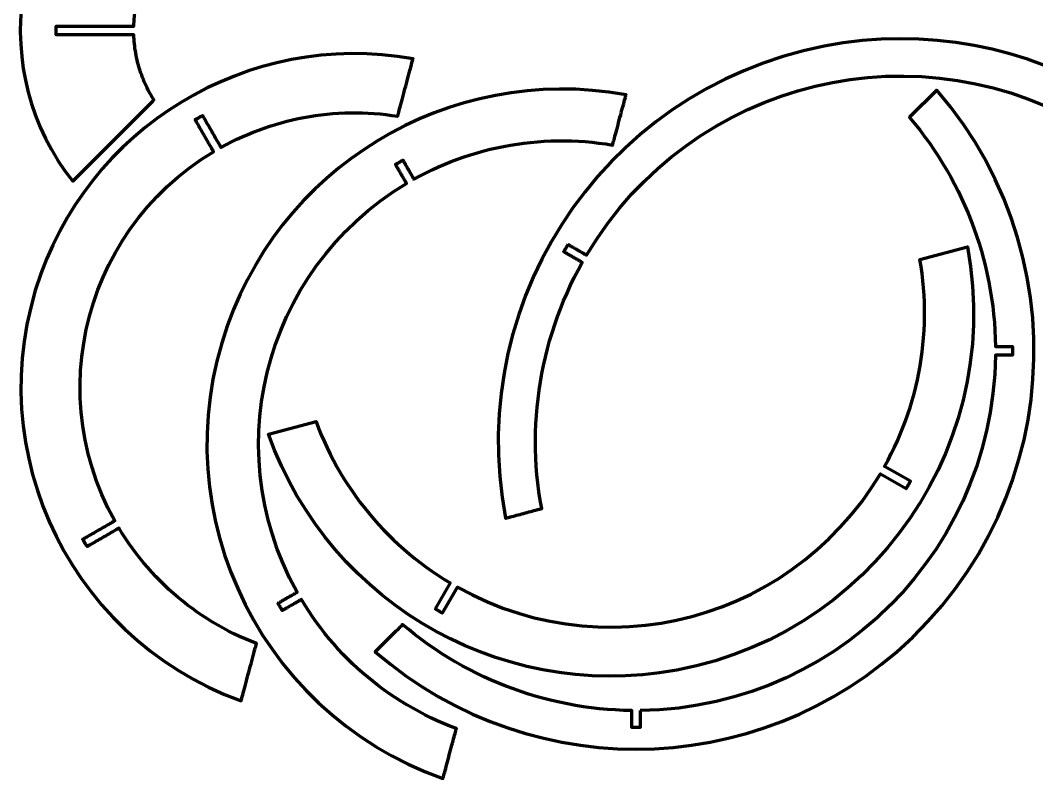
# Model space of a CAD drawing. Header units: millimetres. Extents: x 104 to 776, y 17 to 563.
# Drawn here: x 103.9 to 462.7, y 20 to 287.6 of the extents above; entities that cross this region are included whole.
import ezdxf

# ---------------------------------------------------------------- set-up
doc = ezdxf.new("R2010")
doc.units = ezdxf.units.MM
doc.header["$MEASUREMENT"] = 0

# ---------------------------------------------------------------- blocks, each defined once
blk = doc.blocks.new('block 3')
at = {"color": 7, "lineweight": 70}
blk.add_lwpolyline([(191.27, 357.18), (191.27, 329.77), (192.08, 329.74), (192.87, 329.69), (193.66, 329.63), (194.44, 329.56), (195.22, 329.47), (196.01, 329.37), (196.78, 329.25), (197.56, 329.13), (198.33, 328.99), (199.1, 328.84), (199.87, 328.67), (200.63, 328.49), (201.39, 328.3), (202.15, 328.09), (202.9, 327.87), (203.65, 327.64), (204.4, 327.4), (205.14, 327.14), (205.87, 326.87), (206.61, 326.59), (207.33, 326.29), (208.06, 325.99), (208.77, 325.67), (209.49, 325.34), (210.19, 324.99), (210.89, 324.63), (211.59, 324.26), (212.28, 323.88), (212.96, 323.49), (213.64, 323.08), (214.31, 322.67), (214.4, 322.75), (214.66, 323.01), (216.31, 324.66), (217.12, 325.47), (218.04, 326.39), (219.06, 327.41), (220.16, 328.51), (222.58, 330.93), (223.88, 332.23), (225.21, 333.56), (226.58, 334.93), (227.96, 336.31), (229.34, 337.7), (230.73, 339.08), (232.09, 340.44), (233.42, 341.78), (234.72, 343.07), (235.96, 344.31), (237.14, 345.49), (238.25, 346.6), (239.26, 347.61), (240.18, 348.53), (240.99, 349.34), (241.68, 350.03), (242.24, 350.59), (242.65, 351), (242.9, 351.25), (242.99, 351.34), (239.93, 353.65), (236.8, 355.8), (233.59, 357.81), (230.32, 359.65), (227, 361.34), (223.61, 362.89), (220.18, 364.27), (216.71, 365.5), (213.19, 366.58), (209.65, 367.5), (206.07, 368.27), (202.47, 368.89), (198.85, 369.35), (195.22, 369.66), (191.59, 369.81), (187.94, 369.81), (184.31, 369.66), (180.68, 369.35), (177.06, 368.89), (173.46, 368.27), (169.88, 367.5), (166.34, 366.58), (162.82, 365.5), (159.35, 364.27), (155.92, 362.88), (152.53, 361.34), (149.21, 359.65), (145.94, 357.81), (142.73, 355.8), (139.6, 353.65), (136.54, 351.34), (133.04, 348.42), (129.73, 345.36), (126.61, 342.15), (123.69, 338.82), (120.97, 335.37), (118.44, 331.81), (116.12, 328.14), (113.99, 324.38), (112.06, 320.53), (110.34, 316.61), (108.81, 312.61), (107.5, 308.55), (106.38, 304.44), (105.47, 300.28), (104.77, 296.08), (104.27, 291.86), (103.99, 287.62), (103.91, 283.36), (104.04, 279.1), (104.39, 274.85), (104.94, 270.61), (105.71, 266.39), (106.7, 262.2), (107.9, 258.05), (109.31, 253.94), (110.94, 249.89), (112.79, 245.9), (114.86, 241.99), (117.15, 238.15), (119.67, 234.4), (122.4, 230.75), (122.49, 230.84), (122.76, 231.12), (123.2, 231.55), (123.79, 232.14), (124.52, 232.88), (125.38, 233.73), (127.43, 235.78), (128.59, 236.94), (129.83, 238.19), (131.14, 239.49), (132.49, 240.84), (133.89, 242.24), (135.31, 243.66), (136.74, 245.09), (138.17, 246.52), (139.59, 247.94), (142.34, 250.69), (143.64, 251.99), (144.88, 253.23), (146.04, 254.4), (147.12, 255.47), (148.09, 256.44), (148.95, 257.3), (149.68, 258.03), (150.27, 258.62), (150.71, 259.06), (150.98, 259.33), (151.07, 259.43), (150.64, 260.12), (150.22, 260.82), (149.82, 261.53), (149.42, 262.24), (149.04, 262.97), (148.68, 263.69), (148.32, 264.42), (147.98, 265.16), (147.66, 265.91), (147.34, 266.66), (147.04, 267.41), (146.76, 268.17), (146.48, 268.93), (146.22, 269.7), (145.98, 270.48), (145.75, 271.25), (145.53, 272.03), (145.32, 272.82), (145.13, 273.61), (144.96, 274.4), (144.79, 275.19), (144.64, 275.99), (144.51, 276.8), (144.39, 277.6), (144.28, 278.41), (144.19, 279.22), (144.11, 280.03), (144.05, 280.84), (144, 281.66), (143.97, 282.48), (116.57, 282.48), (116.56, 282.52), (116.56, 282.57), (116.56, 282.62), (116.56, 282.67), (116.56, 282.77), (116.56, 282.81), (116.56, 282.86), (116.56, 282.96), (116.56, 283.01), (116.55, 283.1), (116.55, 283.2), (116.55, 283.25), (116.55, 283.3), (116.55, 283.35), (116.55, 283.44), (116.55, 283.54), (116.55, 283.59), (116.55, 283.69), (116.55, 283.78), (116.55, 283.83), (116.55, 283.98), (116.55, 284.12), (116.55, 284.17), (116.55, 284.22), (116.55, 284.27), (116.55, 284.36), (116.55, 284.41), (116.55, 284.51), (116.55, 284.6), (116.55, 284.65), (116.55, 284.7), (116.55, 284.75), (116.55, 284.85), (116.56, 284.94), (116.56, 284.99), (116.56, 285.04), (116.56, 285.09), (116.56, 285.14), (116.56, 285.28), (116.56, 285.33), (116.56, 285.38), (116.57, 285.48), (143.97, 285.48), (144.11, 287.87), (144.37, 290.23), (144.75, 292.56), (145.24, 294.84), (145.85, 297.08), (146.56, 299.27), (147.38, 301.41), (148.3, 303.5), (149.32, 305.54), (150.44, 307.51), (151.65, 309.42), (152.95, 311.26), (154.34, 313.04), (155.81, 314.74), (157.36, 316.38), (159, 317.93), (160.7, 319.4), (162.48, 320.79), (164.32, 322.09), (166.23, 323.3), (168.21, 324.42), (170.24, 325.44), (172.33, 326.36), (174.47, 327.18), (176.66, 327.89), (178.9, 328.5), (181.18, 328.99), (183.51, 329.37), (185.87, 329.63), (188.27, 329.77), (188.27, 357.18), (188.37, 357.18), (188.47, 357.18), (188.57, 357.18), (188.67, 357.18), (188.77, 357.18), (188.87, 357.19), (188.97, 357.19), (189.07, 357.19), (189.17, 357.19), (189.27, 357.19), (189.37, 357.19), (189.47, 357.19), (189.57, 357.19), (189.67, 357.19), (189.77, 357.19), (189.87, 357.19), (189.97, 357.19), (190.07, 357.19), (190.17, 357.19), (190.27, 357.19), (190.37, 357.19), (190.47, 357.19), (190.57, 357.19), (190.67, 357.19), (190.77, 357.18), (190.87, 357.18), (190.97, 357.18), (191.07, 357.18), (191.17, 357.18), (191.27, 357.18)], dxfattribs=at)
blk = doc.blocks.new('block 4')
at = {"color": 7, "lineweight": 70}
blk.add_lwpolyline([(168.22, 253.98), (168.25, 253.95), (168.31, 253.84), (168.41, 253.67), (168.54, 253.44), (168.71, 253.15), (168.9, 252.81), (169.12, 252.43), (169.37, 252), (169.63, 251.55), (169.91, 251.06), (170.21, 250.54), (170.52, 250.01), (170.83, 249.46), (171.16, 248.9), (171.48, 248.34), (171.81, 247.78), (172.13, 247.22), (172.45, 246.67), (172.75, 246.14), (173.05, 245.62), (173.33, 245.14), (173.6, 244.68), (173.84, 244.25), (174.06, 243.87), (174.26, 243.53), (174.42, 243.25), (174.56, 243.01), (174.66, 242.84), (174.72, 242.74), (174.74, 242.7), (176.65, 243.73), (178.51, 244.69), (180.39, 245.6), (182.28, 246.48), (184.19, 247.31), (186.12, 248.1), (188.06, 248.84), (190.01, 249.55), (191.98, 250.21), (193.96, 250.83), (195.95, 251.4), (197.96, 251.94), (199.97, 252.43), (201.99, 252.87), (204.02, 253.28), (206.06, 253.64), (208.1, 253.95), (210.16, 254.22), (212.22, 254.45), (214.28, 254.64), (216.35, 254.78), (218.42, 254.87), (220.49, 254.92), (222.57, 254.93), (224.65, 254.89), (226.73, 254.81), (228.81, 254.68), (230.89, 254.51), (232.97, 254.29), (235.05, 254.03), (237.12, 253.72), (237.14, 253.78), (237.18, 253.96), (237.26, 254.25), (237.37, 254.64), (237.5, 255.13), (237.65, 255.7), (237.82, 256.35), (238.02, 257.07), (238.23, 257.85), (238.45, 258.68), (238.68, 259.55), (238.93, 260.47), (239.18, 261.41), (239.44, 262.37), (239.7, 263.35), (239.96, 264.33), (240.22, 265.3), (240.48, 266.26), (240.73, 267.21), (240.98, 268.12), (241.21, 269), (241.44, 269.83), (241.65, 270.61), (241.84, 271.33), (242.01, 271.98), (242.16, 272.55), (242.29, 273.03), (242.4, 273.42), (242.48, 273.71), (242.53, 273.89), (242.54, 273.96), (237.09, 274.8), (231.64, 275.39), (226.22, 275.72), (220.83, 275.8), (215.46, 275.63), (210.14, 275.22), (204.87, 274.57), (199.66, 273.69), (194.5, 272.58), (189.42, 271.24), (184.41, 269.68), (179.48, 267.9), (174.65, 265.91), (169.91, 263.71), (165.28, 261.3), (160.76, 258.69), (156.36, 255.89), (152.08, 252.88), (147.94, 249.69), (143.94, 246.32), (140.08, 242.76), (136.38, 239.03), (132.84, 235.12), (129.47, 231.04), (126.27, 226.8), (123.26, 222.4), (120.43, 217.84), (117.81, 213.12), (115.38, 208.26), (113.17, 203.26), (111.17, 198.11), (109.2, 192.18), (107.56, 186.21), (106.24, 180.23), (105.25, 174.24), (104.57, 168.25), (104.2, 162.28), (104.14, 156.33), (104.38, 150.41), (104.92, 144.53), (105.75, 138.71), (106.86, 132.95), (108.26, 127.27), (109.93, 121.68), (111.88, 116.17), (114.09, 110.78), (116.57, 105.5), (119.3, 100.35), (122.28, 95.34), (125.52, 90.47), (128.99, 85.77), (132.71, 81.23), (136.65, 76.87), (140.83, 72.7), (145.22, 68.73), (149.84, 64.97), (154.67, 61.43), (159.7, 58.13), (164.95, 55.06), (170.39, 52.25), (176.02, 49.7), (181.84, 47.42), (181.86, 47.48), (181.91, 47.68), (181.99, 47.98), (182.11, 48.4), (182.24, 48.92), (182.41, 49.52), (182.59, 50.21), (182.79, 50.97), (183.01, 51.79), (183.25, 52.66), (183.49, 53.58), (183.75, 54.54), (184.01, 55.52), (184.28, 56.53), (184.55, 57.54), (184.82, 58.55), (185.09, 59.55), (185.36, 60.53), (185.61, 61.49), (185.86, 62.41), (186.09, 63.28), (186.31, 64.1), (186.52, 64.86), (186.7, 65.55), (186.86, 66.15), (187, 66.67), (187.11, 67.09), (187.19, 67.4), (187.25, 67.59), (187.26, 67.65), (185.25, 68.45), (183.25, 69.29), (181.28, 70.18), (179.33, 71.1), (177.4, 72.07), (175.5, 73.08), (173.62, 74.13), (171.77, 75.22), (169.95, 76.35), (168.15, 77.52), (166.38, 78.73), (164.64, 79.98), (162.92, 81.26), (161.24, 82.58), (159.58, 83.94), (157.96, 85.34), (156.36, 86.77), (154.8, 88.23), (153.27, 89.74), (151.78, 91.27), (150.31, 92.84), (148.88, 94.44), (147.49, 96.08), (146.13, 97.74), (144.81, 99.44), (143.52, 101.17), (142.27, 102.93), (141.06, 104.72), (139.89, 106.54), (138.75, 108.39), (138.72, 108.37), (138.61, 108.31), (138.45, 108.21), (138.23, 108.09), (137.96, 107.93), (137.64, 107.75), (137.28, 107.54), (136.87, 107.31), (136.44, 107.05), (135.98, 106.79), (135.49, 106.5), (134.98, 106.21), (134.45, 105.91), (133.92, 105.6), (133.37, 105.28), (132.83, 104.97), (132.28, 104.65), (131.75, 104.35), (131.22, 104.04), (130.71, 103.75), (130.23, 103.47), (129.76, 103.2), (129.33, 102.95), (128.93, 102.72), (128.57, 102.51), (128.25, 102.33), (127.98, 102.17), (127.76, 102.04), (127.6, 101.95), (127.5, 101.89), (127.47, 101.87), (127.42, 101.96), (127.39, 102), (127.37, 102.04), (127.34, 102.08), (127.32, 102.12), (127.29, 102.16), (127.27, 102.21), (127.19, 102.33), (127.17, 102.37), (127.1, 102.5), (127.07, 102.54), (127.05, 102.58), (127.02, 102.62), (127, 102.67), (126.97, 102.71), (126.95, 102.75), (126.9, 102.83), (126.88, 102.87), (126.85, 102.92), (126.83, 102.96), (126.8, 103), (126.78, 103.04), (126.76, 103.08), (126.73, 103.13), (126.71, 103.17), (126.68, 103.21), (126.66, 103.25), (126.61, 103.33), (126.59, 103.38), (126.56, 103.42), (126.54, 103.46), (126.49, 103.54), (126.47, 103.59), (126.44, 103.63), (126.37, 103.75), (126.35, 103.8), (126.32, 103.84), (126.3, 103.88), (126.27, 103.92), (126.25, 103.97), (126.2, 104.05), (126.18, 104.09), (126.11, 104.22), (126.08, 104.26), (126.04, 104.34), (125.99, 104.43), (125.97, 104.47), (126, 104.49), (126.11, 104.55), (126.28, 104.65), (126.51, 104.79), (126.8, 104.95), (127.14, 105.15), (127.52, 105.37), (127.95, 105.61), (128.4, 105.88), (128.89, 106.16), (129.41, 106.46), (129.94, 106.77), (130.49, 107.08), (131.05, 107.4), (131.61, 107.73), (132.17, 108.05), (132.73, 108.38), (133.28, 108.69), (133.81, 109), (134.33, 109.3), (134.81, 109.58), (135.27, 109.84), (135.7, 110.09), (136.08, 110.31), (136.42, 110.5), (136.7, 110.67), (136.94, 110.8), (137.11, 110.9), (137.22, 110.97), (137.25, 110.99), (134.84, 115.6), (132.7, 120.27), (130.83, 125.01), (129.23, 129.8), (127.88, 134.64), (126.8, 139.5), (125.97, 144.39), (125.4, 149.29), (125.08, 154.19), (125.01, 159.09), (125.19, 163.97), (125.61, 168.83), (126.27, 173.65), (127.18, 178.44), (128.32, 183.16), (129.69, 187.82), (131.3, 192.42), (133.14, 196.93), (135.2, 201.34), (137.49, 205.66), (140, 209.87), (142.73, 213.95), (145.67, 217.91), (148.83, 221.73), (152.2, 225.4), (155.78, 228.92), (159.57, 232.26), (163.56, 235.43), (167.75, 238.41), (172.14, 241.2), (172.12, 241.24), (172.06, 241.34), (171.96, 241.51), (171.83, 241.75), (171.66, 242.03), (171.46, 242.37), (171.24, 242.75), (171, 243.18), (170.73, 243.64), (170.45, 244.12), (170.16, 244.64), (169.85, 245.17), (169.53, 245.72), (169.21, 246.28), (168.88, 246.84), (168.56, 247.4), (168.24, 247.96), (167.92, 248.51), (167.61, 249.04), (167.32, 249.56), (167.03, 250.05), (166.77, 250.5), (166.52, 250.93), (166.3, 251.31), (166.11, 251.65), (165.94, 251.94), (165.81, 252.17), (165.71, 252.34), (165.65, 252.45), (165.63, 252.48), (165.71, 252.54), (165.8, 252.59), (165.88, 252.64), (165.97, 252.69), (166.06, 252.74), (166.14, 252.79), (166.23, 252.84), (166.31, 252.89), (166.4, 252.94), (166.57, 253.04), (166.66, 253.09), (166.75, 253.14), (166.83, 253.19), (166.92, 253.24), (167.01, 253.29), (167.09, 253.34), (167.18, 253.39), (167.27, 253.44), (167.35, 253.49), (167.44, 253.54), (167.53, 253.59), (167.61, 253.64), (167.7, 253.69), (167.79, 253.74), (167.88, 253.79), (167.96, 253.84), (168.05, 253.89), (168.14, 253.94), (168.22, 253.98)], dxfattribs=at)
blk = doc.blocks.new('block 5')
at = {"color": 7, "lineweight": 70}
blk.add_lwpolyline([(194.89, 81.9), (194.91, 81.92), (194.97, 81.95), (195.08, 82.01), (195.22, 82.09), (195.39, 82.19), (195.59, 82.31), (195.82, 82.44), (196.07, 82.59), (196.35, 82.75), (196.64, 82.91), (196.94, 83.09), (197.26, 83.27), (197.59, 83.46), (197.92, 83.66), (198.26, 83.85), (198.6, 84.05), (198.93, 84.24), (199.26, 84.43), (199.58, 84.61), (199.88, 84.79), (200.18, 84.96), (200.45, 85.12), (200.7, 85.26), (200.93, 85.39), (201.13, 85.51), (201.31, 85.61), (201.44, 85.69), (201.55, 85.75), (201.61, 85.79), (201.63, 85.8), (198.96, 90.9), (196.66, 95.91), (194.63, 100.98), (192.88, 106.1), (191.4, 111.27), (190.2, 116.47), (189.26, 121.7), (188.58, 126.94), (188.17, 132.19), (188.02, 137.44), (188.12, 142.67), (188.48, 147.89), (189.09, 153.07), (189.95, 158.2), (191.06, 163.29), (192.41, 168.32), (194, 173.28), (195.84, 178.15), (197.9, 182.94), (200.21, 187.63), (202.74, 192.21), (205.51, 196.68), (208.5, 201.01), (211.71, 205.21), (215.15, 209.26), (218.8, 213.16), (222.67, 216.89), (226.75, 220.45), (231.05, 223.82), (235.55, 227), (240.26, 229.97), (240.25, 229.99), (240.22, 230.05), (240.16, 230.15), (240.09, 230.28), (239.99, 230.44), (239.88, 230.63), (239.76, 230.85), (239.62, 231.09), (239.47, 231.34), (239.31, 231.62), (239.14, 231.91), (238.97, 232.22), (238.78, 232.53), (238.6, 232.85), (238.41, 233.18), (238.22, 233.51), (238.04, 233.83), (237.85, 234.15), (237.67, 234.47), (237.49, 234.77), (237.32, 235.06), (237.16, 235.34), (237.01, 235.6), (236.88, 235.84), (236.75, 236.05), (236.64, 236.24), (236.55, 236.41), (236.47, 236.54), (236.42, 236.64), (236.38, 236.69), (236.37, 236.72), (236.45, 236.76), (236.54, 236.81), (236.62, 236.86), (236.7, 236.91), (236.79, 236.96), (236.87, 237.01), (236.95, 237.06), (237.04, 237.11), (237.12, 237.16), (237.2, 237.21), (237.29, 237.26), (237.37, 237.3), (237.45, 237.35), (237.54, 237.4), (237.62, 237.45), (237.71, 237.5), (237.79, 237.55), (237.87, 237.59), (237.96, 237.64), (238.04, 237.69), (238.13, 237.74), (238.21, 237.79), (238.29, 237.84), (238.38, 237.88), (238.46, 237.93), (238.55, 237.98), (238.63, 238.03), (238.71, 238.07), (238.8, 238.12), (238.88, 238.17), (238.97, 238.22), (238.98, 238.19), (239.01, 238.14), (239.07, 238.04), (239.15, 237.91), (239.24, 237.74), (239.35, 237.55), (239.47, 237.34), (239.61, 237.1), (239.76, 236.84), (239.92, 236.56), (240.09, 236.27), (240.27, 235.97), (240.45, 235.65), (240.63, 235.33), (240.82, 235.01), (241.01, 234.68), (241.2, 234.35), (241.38, 234.03), (241.56, 233.72), (241.74, 233.42), (241.91, 233.12), (242.07, 232.84), (242.22, 232.59), (242.36, 232.35), (242.48, 232.13), (242.59, 231.94), (242.68, 231.78), (242.76, 231.65), (242.82, 231.55), (242.85, 231.49), (242.86, 231.47), (245.01, 232.64), (247.17, 233.75), (249.36, 234.81), (251.56, 235.83), (253.79, 236.79), (256.03, 237.69), (258.29, 238.55), (260.57, 239.36), (262.87, 240.11), (265.17, 240.81), (267.49, 241.45), (269.83, 242.05), (272.18, 242.59), (274.53, 243.08), (276.9, 243.52), (279.28, 243.9), (281.66, 244.23), (284.06, 244.5), (286.46, 244.72), (288.86, 244.89), (291.27, 245), (293.68, 245.06), (296.1, 245.07), (298.52, 245.02), (300.93, 244.91), (303.35, 244.75), (305.77, 244.54), (308.19, 244.27), (310.6, 243.94), (313.01, 243.56), (313.03, 243.62), (313.07, 243.79), (313.14, 244.05), (313.24, 244.42), (313.36, 244.87), (313.5, 245.4), (313.66, 246), (313.84, 246.66), (314.03, 247.38), (314.24, 248.14), (314.45, 248.94), (314.68, 249.78), (314.91, 250.64), (315.14, 251.51), (315.61, 253.28), (315.85, 254.15), (316.08, 255.01), (316.3, 255.84), (316.52, 256.65), (316.72, 257.41), (316.91, 258.13), (317.09, 258.79), (317.25, 259.39), (317.39, 259.92), (317.51, 260.37), (317.61, 260.73), (317.68, 261), (317.73, 261.17), (317.74, 261.23), (311.7, 262.19), (305.87, 262.84), (300.06, 263.21), (294.29, 263.31), (288.54, 263.14), (282.84, 262.71), (277.2, 262.03), (271.61, 261.09), (266.09, 259.91), (260.64, 258.48), (255.28, 256.81), (250, 254.91), (244.83, 252.78), (239.76, 250.42), (234.8, 247.84), (229.96, 245.04), (225.25, 242.03), (220.67, 238.81), (216.24, 235.38), (211.96, 231.76), (207.84, 227.94), (203.89, 223.93), (200.11, 219.74), (196.51, 215.36), (193.1, 210.81), (189.89, 206.08), (186.88, 201.18), (184.09, 196.12), (181.51, 190.9), (179.16, 185.53), (177.05, 180), (174.99, 173.68), (173.27, 167.32), (171.91, 160.95), (170.88, 154.57), (170.19, 148.19), (169.83, 141.83), (169.8, 135.49), (170.09, 129.19), (170.69, 122.94), (171.61, 116.75), (172.82, 110.63), (174.34, 104.59), (176.15, 98.64), (178.25, 92.79), (180.64, 87.06), (183.3, 81.46), (186.24, 75.99), (189.44, 70.67), (192.91, 65.51), (196.64, 60.52), (200.61, 55.71), (204.84, 51.09), (209.3, 46.68), (214.01, 42.47), (218.94, 38.5), (224.1, 34.76), (229.48, 31.27), (235.08, 28.03), (240.88, 25.07), (246.89, 22.38), (253.1, 19.99), (253.12, 20.04), (253.16, 20.2), (253.23, 20.45), (253.32, 20.79), (253.43, 21.22), (253.57, 21.72), (253.72, 22.28), (253.89, 22.91), (254.07, 23.59), (254.26, 24.32), (254.47, 25.08), (254.68, 25.88), (254.9, 26.7), (255.13, 27.54), (255.36, 28.39), (255.59, 29.25), (255.81, 30.1), (256.04, 30.94), (256.26, 31.76), (256.47, 32.56), (256.68, 33.33), (256.87, 34.05), (257.06, 34.73), (257.22, 35.36), (257.38, 35.93), (257.51, 36.43), (257.62, 36.85), (257.71, 37.19), (257.78, 37.45), (257.82, 37.6), (257.84, 37.66), (255.56, 38.53), (253.31, 39.46), (251.08, 40.43), (248.88, 41.45), (246.7, 42.52), (244.56, 43.64), (242.44, 44.81), (240.35, 46.02), (238.29, 47.28), (236.26, 48.58), (234.26, 49.93), (232.29, 51.32), (230.36, 52.75), (228.46, 54.23), (226.59, 55.75), (224.76, 57.31), (222.96, 58.91), (221.2, 60.55), (219.47, 62.24), (217.79, 63.96), (216.14, 65.72), (214.53, 67.52), (212.96, 69.35), (211.43, 71.22), (209.94, 73.13), (208.49, 75.08), (207.09, 77.06), (205.72, 79.07), (204.41, 81.12), (203.13, 83.2), (203.11, 83.19), (203.05, 83.15), (202.94, 83.09), (202.81, 83.01), (202.63, 82.91), (202.43, 82.8), (202.2, 82.66), (201.95, 82.52), (201.68, 82.36), (201.38, 82.19), (201.08, 82.01), (200.76, 81.83), (200.43, 81.64), (200.1, 81.45), (199.42, 81.06), (199.09, 80.87), (198.76, 80.68), (198.44, 80.49), (198.14, 80.32), (197.85, 80.15), (197.57, 79.99), (197.32, 79.84), (197.09, 79.71), (196.89, 79.59), (196.72, 79.5), (196.58, 79.41), (196.47, 79.36), (196.41, 79.32), (196.39, 79.31), (196.36, 79.35), (196.34, 79.39), (196.31, 79.43), (196.26, 79.52), (196.24, 79.56), (196.21, 79.61), (196.18, 79.65), (196.13, 79.74), (196.11, 79.78), (196.08, 79.82), (196.06, 79.87), (195.98, 79.99), (195.96, 80.04), (195.93, 80.08), (195.91, 80.12), (195.86, 80.21), (195.83, 80.25), (195.81, 80.3), (195.78, 80.34), (195.75, 80.38), (195.73, 80.43), (195.7, 80.47), (195.65, 80.56), (195.63, 80.6), (195.6, 80.64), (195.58, 80.69), (195.53, 80.77), (195.48, 80.86), (195.46, 80.9), (195.43, 80.95), (195.41, 80.99), (195.38, 81.03), (195.36, 81.08), (195.33, 81.12), (195.31, 81.16), (195.28, 81.21), (195.26, 81.25), (195.23, 81.29), (195.21, 81.34), (195.18, 81.38), (195.11, 81.51), (195.08, 81.56), (195.04, 81.64), (194.96, 81.77), (194.91, 81.86), (194.89, 81.9)], dxfattribs=at)
blk = doc.blocks.new('block 6')
at = {"color": 7, "lineweight": 70}
blk.add_lwpolyline([(250.35, 79.95), (250.39, 79.92), (250.43, 79.9), (250.48, 79.87), (250.52, 79.85), (250.56, 79.82), (250.61, 79.8), (250.65, 79.77), (250.78, 79.7), (250.82, 79.67), (250.87, 79.64), (251.04, 79.54), (251.17, 79.47), (251.25, 79.42), (251.3, 79.39), (251.34, 79.37), (251.38, 79.34), (251.43, 79.32), (251.47, 79.29), (251.51, 79.27), (251.69, 79.17), (251.73, 79.14), (251.82, 79.09), (251.95, 79.02), (252.08, 78.94), (252.16, 78.89), (252.21, 78.87), (252.25, 78.84), (252.29, 78.82), (252.34, 78.79), (252.38, 78.77), (252.43, 78.74), (252.47, 78.72), (252.51, 78.7), (252.6, 78.65), (252.64, 78.62), (252.69, 78.6), (252.73, 78.57), (252.77, 78.55), (252.82, 78.52), (252.86, 78.5), (252.9, 78.47), (252.95, 78.45), (258.21, 87.57), (263.5, 84.8), (268.86, 82.33), (274.3, 80.18), (279.79, 78.33), (285.33, 76.78), (290.91, 75.53), (296.52, 74.57), (302.14, 73.91), (307.77, 73.54), (313.38, 73.46), (318.99, 73.66), (324.56, 74.14), (330.09, 74.9), (335.58, 75.93), (341, 77.24), (346.35, 78.82), (351.62, 80.67), (356.79, 82.77), (361.86, 85.14), (366.81, 87.77), (371.63, 90.65), (376.32, 93.79), (380.86, 97.17), (385.23, 100.8), (389.44, 104.67), (393.47, 108.79), (397.3, 113.14), (400.93, 117.72), (404.34, 122.54), (407.53, 127.58), (416.65, 122.31), (416.7, 122.4), (416.75, 122.49), (416.81, 122.57), (416.91, 122.74), (416.96, 122.83), (417.01, 122.92), (417.06, 123), (417.11, 123.09), (417.16, 123.18), (417.21, 123.26), (417.26, 123.35), (417.31, 123.44), (417.36, 123.52), (417.41, 123.61), (417.46, 123.7), (417.56, 123.87), (417.61, 123.96), (417.71, 124.13), (417.76, 124.22), (417.81, 124.3), (417.86, 124.39), (417.91, 124.48), (417.96, 124.56), (418.01, 124.65), (418.05, 124.74), (418.1, 124.83), (418.15, 124.91), (409.03, 130.18), (410.24, 132.41), (411.4, 134.66), (412.51, 136.94), (413.57, 139.23), (414.56, 141.55), (415.51, 143.89), (416.4, 146.24), (417.24, 148.61), (418.02, 151), (418.74, 153.4), (419.42, 155.82), (420.03, 158.25), (420.59, 160.69), (421.1, 163.15), (421.55, 165.61), (421.94, 168.09), (422.28, 170.57), (422.57, 173.06), (422.79, 175.55), (422.96, 178.06), (423.07, 180.57), (423.13, 183.08), (423.13, 185.59), (423.07, 188.11), (422.95, 190.62), (422.78, 193.14), (422.55, 195.66), (422.26, 198.17), (421.92, 200.68), (421.51, 203.19), (438.29, 207.68), (439.39, 200.74), (440.1, 193.82), (440.43, 186.94), (440.4, 180.12), (440.01, 173.36), (439.26, 166.68), (438.17, 160.08), (436.74, 153.57), (434.98, 147.18), (432.9, 140.91), (430.51, 134.77), (427.8, 128.77), (424.8, 122.93), (421.51, 117.25), (417.94, 111.76), (414.09, 106.45), (409.98, 101.34), (405.6, 96.44), (400.97, 91.76), (396.1, 87.32), (391, 83.13), (385.66, 79.19), (380.11, 75.52), (374.34, 72.13), (368.37, 69.03), (362.2, 66.24), (355.85, 63.76), (349.31, 61.6), (342.6, 59.78), (335.72, 58.31), (329.52, 57.32), (323.55, 56.65), (317.59, 56.26), (311.67, 56.15), (305.78, 56.31), (299.93, 56.74), (294.14, 57.44), (288.41, 58.39), (282.75, 59.6), (277.17, 61.06), (271.67, 62.77), (266.26, 64.72), (260.95, 66.9), (255.75, 69.32), (250.67, 71.97), (245.71, 74.84), (240.88, 77.92), (236.19, 81.22), (231.65, 84.74), (227.26, 88.45), (223.04, 92.37), (218.99, 96.48), (215.11, 100.79), (211.43, 105.28), (207.94, 109.95), (204.65, 114.8), (201.57, 119.83), (198.71, 125.02), (196.08, 130.38), (193.68, 135.89), (191.53, 141.56), (208.3, 146.06), (209.21, 143.69), (210.16, 141.34), (211.17, 139.02), (212.23, 136.72), (213.34, 134.46), (214.49, 132.22), (215.7, 130.01), (216.96, 127.83), (218.26, 125.69), (219.61, 123.57), (221.01, 121.49), (222.46, 119.44), (223.94, 117.42), (225.48, 115.44), (227.06, 113.5), (228.68, 111.59), (230.34, 109.71), (232.05, 107.88), (233.8, 106.08), (235.59, 104.33), (237.42, 102.61), (239.29, 100.93), (241.2, 99.3), (243.15, 97.7), (245.14, 96.15), (247.16, 94.65), (249.22, 93.18), (251.32, 91.77), (253.45, 90.4), (255.62, 89.07), (250.35, 79.95)], dxfattribs=at)
blk = doc.blocks.new('block 9')
at = {"color": 7, "lineweight": 70}
blk.add_lwpolyline([(322.76, 44.03), (322.76, 38.04), (322.66, 38.04), (322.56, 38.04), (322.46, 38.04), (322.37, 38.04), (322.27, 38.04), (322.18, 38.04), (322.08, 38.04), (321.98, 38.03), (321.88, 38.03), (321.79, 38.03), (321.69, 38.03), (321.59, 38.03), (321.5, 38.03), (321.4, 38.03), (321.3, 38.03), (321.21, 38.03), (321.11, 38.03), (321.01, 38.03), (320.92, 38.03), (320.73, 38.03), (320.63, 38.03), (320.53, 38.03), (320.43, 38.04), (320.34, 38.04), (320.24, 38.04), (320.14, 38.04), (320.05, 38.04), (319.95, 38.04), (319.85, 38.04), (319.76, 38.04), (319.76, 44.03), (316.89, 44.09), (314.03, 44.22), (311.17, 44.42), (308.33, 44.68), (305.5, 45), (302.68, 45.39), (299.87, 45.83), (297.07, 46.34), (294.29, 46.92), (291.53, 47.55), (288.78, 48.24), (286.05, 49), (283.34, 49.82), (280.65, 50.69), (277.98, 51.63), (275.33, 52.62), (272.7, 53.68), (270.1, 54.79), (267.52, 55.96), (264.97, 57.19), (262.44, 58.47), (259.94, 59.81), (257.47, 61.21), (255.03, 62.67), (252.62, 64.18), (250.25, 65.75), (247.9, 67.37), (245.59, 69.04), (243.31, 70.77), (241.07, 72.56), (238.87, 74.4), (238.84, 74.37), (238.75, 74.28), (238.62, 74.14), (238.43, 73.96), (238.2, 73.73), (237.93, 73.45), (236.9, 72.43), (236.51, 72.03), (236.09, 71.62), (231.19, 66.72), (230.82, 66.35), (230.48, 66), (229.22, 64.75), (234.59, 60.33), (240.11, 56.21), (245.79, 52.39), (251.59, 48.88), (257.53, 45.68), (263.58, 42.78), (269.73, 40.18), (275.97, 37.89), (282.29, 35.91), (288.68, 34.23), (295.13, 32.86), (301.62, 31.79), (308.15, 31.03), (314.7, 30.57), (321.26, 30.42), (327.82, 30.57), (334.37, 31.03), (340.89, 31.79), (347.39, 32.86), (353.83, 34.23), (360.22, 35.91), (366.55, 37.89), (372.79, 40.18), (378.94, 42.78), (384.99, 45.68), (390.92, 48.88), (396.73, 52.39), (402.4, 56.21), (407.93, 60.33), (413.29, 64.75), (418.98, 69.96), (424.32, 75.4), (429.31, 81.07), (433.95, 86.94), (438.23, 93.01), (442.16, 99.25), (445.73, 105.66), (448.95, 112.21), (451.81, 118.9), (454.32, 125.7), (456.46, 132.6), (458.24, 139.59), (459.66, 146.65), (460.72, 153.77), (461.41, 160.93), (461.74, 168.11), (461.71, 175.31), (461.3, 182.5), (460.53, 189.67), (459.39, 196.81), (457.88, 203.89), (456, 210.92), (453.74, 217.86), (451.11, 224.71), (448.11, 231.45), (444.73, 238.06), (440.97, 244.54), (436.84, 250.85), (432.33, 257), (427.43, 262.96), (417.82, 253.34), (417.79, 253.32), (419.63, 251.11), (421.41, 248.87), (423.14, 246.6), (424.82, 244.29), (426.44, 241.94), (428.01, 239.56), (429.52, 237.15), (430.97, 234.71), (432.37, 232.24), (433.71, 229.75), (435, 227.22), (436.23, 224.67), (437.4, 222.09), (438.51, 219.49), (439.56, 216.86), (440.56, 214.21), (441.49, 211.54), (442.37, 208.85), (443.18, 206.14), (443.94, 203.4), (444.64, 200.66), (445.27, 197.89), (445.84, 195.11), (446.35, 192.32), (446.8, 189.51), (447.18, 186.69), (447.51, 183.86), (447.77, 181.01), (447.96, 178.16), (448.09, 175.3), (448.16, 172.43), (454.14, 172.43), (454.14, 172.38), (454.15, 172.33), (454.15, 172.28), (454.15, 172.23), (454.15, 172.18), (454.15, 172.13), (454.15, 172.08), (454.15, 172.03), (454.15, 171.93), (454.15, 171.88), (454.15, 171.83), (454.15, 171.78), (454.15, 171.73), (454.15, 171.68), (454.15, 171.63), (454.15, 171.58), (454.15, 171.53), (454.15, 171.48), (454.15, 171.43), (454.15, 171.38), (454.15, 171.33), (454.15, 171.28), (454.15, 171.23), (454.15, 171.18), (454.15, 171.13), (454.15, 171.03), (454.15, 170.98), (454.15, 170.88), (454.15, 170.78), (454.15, 170.73), (454.15, 170.68), (454.15, 170.63), (454.15, 170.58), (454.15, 170.53), (454.15, 170.48), (454.15, 170.43), (454.15, 170.38), (454.15, 170.33), (454.15, 170.28), (454.15, 170.23), (454.15, 170.18), (454.15, 170.13), (454.15, 170.08), (454.15, 170.03), (454.15, 169.98), (454.15, 169.93), (454.15, 169.88), (454.15, 169.83), (454.15, 169.78), (454.15, 169.73), (454.15, 169.68), (454.15, 169.63), (454.15, 169.58), (454.15, 169.53), (454.14, 169.48), (454.14, 169.43), (448.16, 169.43), (447.9, 162.58), (447.28, 155.83), (446.31, 149.19), (445.01, 142.67), (443.37, 136.27), (441.42, 130), (439.16, 123.88), (436.59, 117.91), (433.74, 112.1), (430.6, 106.47), (427.19, 101.01), (423.51, 95.75), (419.58, 90.68), (415.41, 85.83), (411, 81.19), (406.36, 76.78), (401.5, 72.6), (396.44, 68.67), (391.17, 65), (385.72, 61.59), (380.08, 58.45), (374.28, 55.59), (368.31, 53.03), (362.18, 50.77), (355.92, 48.81), (349.52, 47.18), (342.99, 45.88), (336.35, 44.91), (329.6, 44.29), (322.76, 44.03)], dxfattribs=at)
blk = doc.blocks.new('block 10')
at = {"color": 7, "lineweight": 70}
blk.add_lwpolyline([(297.28, 208.47), (297.3, 208.46), (297.36, 208.42), (297.46, 208.36), (297.6, 208.29), (297.76, 208.19), (297.96, 208.08), (298.18, 207.95), (298.42, 207.81), (298.69, 207.65), (298.97, 207.49), (299.27, 207.32), (299.58, 207.14), (299.9, 206.96), (300.22, 206.77), (300.55, 206.58), (300.87, 206.39), (301.2, 206.21), (301.51, 206.02), (301.82, 205.84), (302.12, 205.67), (302.4, 205.51), (302.67, 205.36), (302.91, 205.22), (303.13, 205.09), (303.33, 204.98), (303.5, 204.88), (303.63, 204.8), (303.73, 204.74), (303.79, 204.71), (303.81, 204.7), (307.52, 210.59), (311.36, 216.03), (315.43, 221.23), (319.73, 226.16), (324.24, 230.84), (328.95, 235.25), (333.85, 239.4), (338.93, 243.28), (344.17, 246.89), (349.56, 250.23), (355.1, 253.28), (360.77, 256.06), (366.56, 258.55), (372.46, 260.76), (378.45, 262.68), (384.53, 264.3), (390.68, 265.63), (396.89, 266.65), (403.15, 267.38), (409.45, 267.8), (415.78, 267.91), (422.12, 267.71), (428.46, 267.19), (434.8, 266.36), (441.11, 265.2), (447.4, 263.72), (453.64, 261.92), (459.83, 259.78), (465.95, 257.31), (471.99, 254.5), (477.94, 251.35), (477.95, 251.37), (477.99, 251.43), (478.04, 251.53), (478.12, 251.65), (478.21, 251.81), (478.31, 251.99), (478.43, 252.2), (478.57, 252.43), (478.71, 252.69), (478.87, 252.95), (479.03, 253.24), (479.2, 253.53), (479.38, 253.84), (479.56, 254.15), (479.74, 254.46), (479.92, 254.78), (480.1, 255.09), (480.28, 255.4), (480.46, 255.71), (480.63, 256), (480.79, 256.29), (480.95, 256.56), (481.09, 256.81), (481.23, 257.04), (481.35, 257.25), (481.45, 257.43), (481.54, 257.59), (481.62, 257.72), (481.67, 257.81), (481.7, 257.87), (481.72, 257.89), (481.84, 257.82), (481.88, 257.79), (481.93, 257.77), (481.97, 257.75), (482.01, 257.72), (482.05, 257.7), (482.1, 257.68), (482.14, 257.65), (482.18, 257.63), (482.22, 257.6), (482.26, 257.58), (482.31, 257.56), (482.35, 257.53), (482.39, 257.51), (482.43, 257.48), (482.47, 257.46), (482.56, 257.41), (482.6, 257.39), (482.64, 257.36), (482.73, 257.32), (482.81, 257.27), (482.85, 257.24), (482.89, 257.22), (482.94, 257.19), (482.98, 257.17), (483.02, 257.15), (483.06, 257.12), (483.1, 257.1), (483.19, 257.05), (483.23, 257.03), (483.27, 257), (483.31, 256.98), (483.35, 256.95), (483.4, 256.93), (483.44, 256.9), (483.52, 256.85), (483.56, 256.83), (483.61, 256.81), (483.65, 256.78), (483.69, 256.76), (483.73, 256.73), (483.77, 256.71), (483.81, 256.68), (483.86, 256.66), (483.98, 256.59), (484.02, 256.56), (484.06, 256.54), (484.19, 256.46), (484.27, 256.41), (484.31, 256.39), (484.3, 256.37), (484.27, 256.31), (484.21, 256.21), (484.13, 256.07), (484.03, 255.9), (483.92, 255.71), (483.79, 255.49), (483.65, 255.24), (483.5, 254.98), (483.34, 254.69), (483.16, 254.4), (482.99, 254.09), (482.8, 253.77), (482.62, 253.45), (482.43, 253.12), (482.24, 252.79), (482.05, 252.47), (481.87, 252.15), (481.69, 251.84), (481.52, 251.55), (481.36, 251.27), (481.2, 251), (481.06, 250.75), (480.93, 250.53), (480.82, 250.34), (480.72, 250.17), (480.65, 250.04), (480.59, 249.94), (480.55, 249.87), (480.54, 249.85), (483.12, 248.28), (485.66, 246.65), (488.15, 244.97), (490.6, 243.23), (493.01, 241.44), (495.37, 239.6), (497.68, 237.7), (499.95, 235.75), (502.17, 233.75), (504.34, 231.7), (506.46, 229.61), (508.53, 227.47), (510.55, 225.28), (512.52, 223.04), (514.44, 220.76), (516.3, 218.44), (518.11, 216.07), (519.87, 213.66), (521.56, 211.22), (523.21, 208.73), (524.79, 206.2), (526.32, 203.63), (527.79, 201.03), (529.2, 198.39), (530.55, 195.72), (531.84, 193.01), (533.07, 190.27), (534.24, 187.49), (535.34, 184.69), (536.38, 181.85), (536.42, 181.86), (536.53, 181.89), (536.72, 181.94), (536.97, 182.01), (537.27, 182.09), (537.63, 182.19), (538.04, 182.3), (538.49, 182.42), (538.98, 182.55), (539.51, 182.69), (540.06, 182.84), (540.63, 182.99), (541.23, 183.15), (541.83, 183.31), (542.44, 183.48), (543.06, 183.64), (543.67, 183.81), (544.27, 183.97), (544.86, 184.13), (545.44, 184.28), (545.99, 184.43), (546.51, 184.57), (547, 184.7), (547.45, 184.82), (547.86, 184.93), (548.21, 185.02), (548.52, 185.1), (548.76, 185.17), (548.95, 185.22), (549.06, 185.25), (549.1, 185.26), (546.73, 191.64), (544.08, 197.86), (541.16, 203.89), (537.98, 209.74), (534.55, 215.4), (530.89, 220.86), (526.99, 226.12), (522.87, 231.18), (518.54, 236.02), (514, 240.65), (509.27, 245.05), (504.35, 249.23), (499.26, 253.17), (494, 256.88), (488.58, 260.34), (483.01, 263.56), (477.3, 266.52), (471.46, 269.22), (465.5, 271.66), (459.43, 273.83), (453.25, 275.73), (446.97, 277.34), (440.61, 278.67), (434.18, 279.71), (427.67, 280.46), (421.11, 280.9), (414.49, 281.04), (407.84, 280.87), (401.15, 280.38), (394.45, 279.57), (387.73, 278.43), (380.35, 276.8), (373.15, 274.81), (366.14, 272.47), (359.31, 269.79), (352.69, 266.79), (346.26, 263.47), (340.05, 259.85), (334.07, 255.94), (328.31, 251.74), (322.78, 247.28), (317.51, 242.56), (312.48, 237.6), (307.72, 232.4), (303.22, 226.98), (298.99, 221.34), (295.05, 215.51), (291.41, 209.49), (288.06, 203.29), (285.01, 196.93), (282.28, 190.41), (279.88, 183.75), (277.8, 176.96), (276.06, 170.05), (274.67, 163.04), (273.63, 155.93), (272.95, 148.73), (272.64, 141.46), (272.7, 134.13), (273.15, 126.75), (274, 119.33), (275.24, 111.88), (275.28, 111.89), (275.4, 111.92), (275.59, 111.98), (275.86, 112.05), (276.18, 112.13), (276.56, 112.23), (276.99, 112.35), (277.47, 112.48), (277.98, 112.62), (278.54, 112.76), (279.11, 112.92), (279.72, 113.08), (280.33, 113.25), (280.96, 113.41), (281.6, 113.58), (282.23, 113.75), (282.86, 113.92), (283.48, 114.09), (284.08, 114.25), (284.66, 114.4), (285.21, 114.55), (285.73, 114.69), (286.2, 114.82), (286.63, 114.93), (287.02, 115.04), (287.34, 115.12), (287.6, 115.19), (287.8, 115.24), (287.92, 115.28), (287.96, 115.29), (287.44, 118.26), (286.99, 121.24), (286.61, 124.23), (286.31, 127.22), (286.07, 130.21), (285.9, 133.2), (285.8, 136.19), (285.78, 139.18), (285.82, 142.17), (285.93, 145.15), (286.11, 148.12), (286.35, 151.09), (286.67, 154.06), (287.05, 157.01), (287.5, 159.95), (288.02, 162.89), (288.61, 165.81), (289.27, 168.71), (289.99, 171.61), (290.78, 174.48), (291.63, 177.34), (292.56, 180.18), (293.55, 183), (294.6, 185.8), (295.72, 188.58), (296.91, 191.33), (298.16, 194.06), (299.48, 196.77), (300.87, 199.45), (302.31, 202.1), (302.29, 202.11), (302.23, 202.15), (302.13, 202.2), (302, 202.28), (301.83, 202.38), (301.63, 202.49), (301.41, 202.62), (301.17, 202.76), (300.9, 202.91), (300.62, 203.08), (300.32, 203.25), (300.01, 203.43), (299.7, 203.61), (299.37, 203.8), (299.05, 203.98), (298.72, 204.17), (298.4, 204.36), (298.08, 204.54), (297.77, 204.72), (297.47, 204.89), (297.19, 205.06), (296.92, 205.21), (296.68, 205.35), (296.46, 205.48), (296.26, 205.59), (296.1, 205.69), (295.96, 205.77), (295.86, 205.82), (295.8, 205.86), (295.78, 205.87), (295.83, 205.96), (295.88, 206.04), (295.93, 206.13), (295.98, 206.22), (296.02, 206.31), (296.07, 206.39), (296.12, 206.48), (296.17, 206.57), (296.22, 206.65), (296.27, 206.74), (296.32, 206.83), (296.37, 206.91), (296.42, 207), (296.47, 207.09), (296.52, 207.17), (296.57, 207.26), (296.67, 207.43), (296.72, 207.52), (296.77, 207.61), (296.82, 207.69), (296.87, 207.78), (296.92, 207.87), (296.97, 207.95), (297.02, 208.04), (297.08, 208.12), (297.13, 208.21), (297.18, 208.3), (297.23, 208.38), (297.28, 208.47)], dxfattribs=at)
blk = doc.blocks.new('block 12')
at = {"color": 7, "lineweight": 70}
blk.add_lwpolyline([(658.08, 291.33), (658.07, 291.35), (658.04, 291.4), (657.99, 291.49), (657.92, 291.61), (657.84, 291.75), (657.74, 291.92), (657.63, 292.11), (657.5, 292.33), (657.37, 292.56), (657.23, 292.8), (657.08, 293.06), (656.92, 293.33), (656.77, 293.61), (656.6, 293.89), (656.44, 294.17), (656.27, 294.46), (656.11, 294.74), (655.95, 295.02), (655.8, 295.29), (655.65, 295.54), (655.51, 295.79), (655.37, 296.02), (655.25, 296.23), (655.14, 296.43), (655.04, 296.6), (654.96, 296.74), (654.89, 296.86), (654.84, 296.95), (654.81, 297), (654.8, 297.02), (648.37, 293.63), (642.06, 290.71), (635.68, 288.14), (629.22, 285.92), (622.71, 284.04), (616.15, 282.51), (609.56, 281.31), (602.95, 280.45), (596.33, 279.92), (589.71, 279.72), (583.11, 279.85), (576.54, 280.3), (570.01, 281.06), (563.53, 282.15), (557.12, 283.54), (550.78, 285.24), (544.53, 287.26), (538.38, 289.57), (532.34, 292.18), (526.43, 295.09), (520.66, 298.29), (515.04, 301.78), (509.57, 305.56), (504.28, 309.62), (499.18, 313.96), (494.28, 318.57), (489.58, 323.46), (485.11, 328.62), (480.87, 334.05), (476.87, 339.74), (473.14, 345.69), (473.12, 345.68), (473.07, 345.65), (472.99, 345.61), (472.88, 345.54), (472.74, 345.46), (472.58, 345.37), (472.4, 345.27), (472.2, 345.15), (471.98, 345.02), (471.75, 344.89), (471.5, 344.75), (471.24, 344.6), (470.98, 344.44), (470.71, 344.29), (470.43, 344.13), (470.16, 343.97), (469.88, 343.81), (469.61, 343.66), (469.35, 343.5), (469.09, 343.36), (468.84, 343.21), (468.61, 343.08), (468.39, 342.95), (468.19, 342.84), (468.01, 342.73), (467.85, 342.64), (467.71, 342.56), (467.6, 342.5), (467.52, 342.45), (467.47, 342.42), (467.45, 342.41), (467.4, 342.49), (467.35, 342.58), (467.3, 342.66), (467.25, 342.74), (467.16, 342.91), (467.11, 342.99), (467.01, 343.16), (466.96, 343.24), (466.91, 343.33), (466.86, 343.41), (466.82, 343.49), (466.77, 343.58), (466.72, 343.66), (466.67, 343.75), (466.62, 343.83), (466.57, 343.91), (466.48, 344.08), (466.43, 344.17), (466.38, 344.25), (466.33, 344.33), (466.28, 344.42), (466.24, 344.5), (466.19, 344.59), (466.14, 344.67), (466.09, 344.75), (466.05, 344.84), (466, 344.92), (465.95, 345.01), (465.97, 345.02), (466.02, 345.05), (466.1, 345.09), (466.21, 345.16), (466.35, 345.24), (466.51, 345.33), (466.69, 345.43), (466.89, 345.55), (467.11, 345.68), (467.34, 345.81), (467.59, 345.95), (467.85, 346.1), (468.11, 346.26), (468.38, 346.41), (468.66, 346.57), (468.93, 346.73), (469.21, 346.89), (469.48, 347.04), (469.74, 347.2), (470, 347.34), (470.25, 347.49), (470.48, 347.62), (470.7, 347.75), (470.9, 347.86), (471.08, 347.97), (471.24, 348.06), (471.38, 348.14), (471.49, 348.21), (471.57, 348.25), (471.62, 348.28), (471.64, 348.29), (470.12, 351.07), (468.67, 353.88), (467.28, 356.71), (465.97, 359.57), (464.73, 362.46), (463.55, 365.37), (462.45, 368.31), (461.41, 371.27), (460.45, 374.24), (459.55, 377.24), (458.73, 380.26), (457.97, 383.29), (457.29, 386.34), (456.68, 389.4), (456.14, 392.47), (455.67, 395.56), (455.27, 398.65), (454.94, 401.76), (454.69, 404.87), (454.51, 407.99), (454.4, 411.12), (454.36, 414.25), (454.4, 417.38), (454.51, 420.52), (454.69, 423.65), (454.95, 426.79), (455.28, 429.92), (455.69, 433.05), (456.16, 436.17), (456.72, 439.29), (456.68, 439.3), (456.57, 439.33), (456.4, 439.37), (456.16, 439.44), (455.87, 439.51), (455.53, 439.61), (455.14, 439.71), (454.71, 439.83), (454.24, 439.95), (453.75, 440.08), (453.23, 440.22), (452.68, 440.37), (452.13, 440.52), (451.56, 440.67), (450.99, 440.82), (450.42, 440.98), (449.85, 441.13), (449.29, 441.28), (448.75, 441.42), (448.23, 441.56), (447.73, 441.69), (447.27, 441.82), (446.84, 441.93), (446.45, 442.04), (446.11, 442.13), (445.81, 442.21), (445.58, 442.27), (445.4, 442.32), (445.29, 442.35), (445.26, 442.36), (444.03, 435.19), (443.2, 428.27), (442.69, 421.38), (442.51, 414.51), (442.65, 407.69), (443.11, 400.93), (443.88, 394.22), (444.96, 387.58), (446.33, 381.02), (448, 374.55), (449.95, 368.18), (452.19, 361.91), (454.71, 355.77), (457.5, 349.75), (460.56, 343.86), (463.88, 338.12), (467.46, 332.54), (471.29, 327.11), (475.36, 321.86), (479.67, 316.8), (484.22, 311.93), (489, 307.25), (494, 302.79), (499.22, 298.55), (504.65, 294.54), (510.29, 290.76), (516.13, 287.24), (522.17, 283.97), (528.4, 280.97), (534.82, 278.25), (541.41, 275.81), (548.82, 273.49), (556.27, 271.57), (563.73, 270.06), (571.2, 268.95), (578.66, 268.23), (586.09, 267.89), (593.49, 267.94), (600.85, 268.36), (608.14, 269.15), (615.36, 270.3), (622.49, 271.81), (629.53, 273.66), (636.45, 275.86), (643.25, 278.39), (649.91, 281.25), (656.42, 284.44), (662.76, 287.94), (668.93, 291.76), (674.92, 295.88), (680.69, 300.29), (686.26, 305), (691.6, 310), (696.69, 315.28), (701.54, 320.83), (706.12, 326.64), (710.41, 332.72), (714.42, 339.05), (718.12, 345.63), (721.51, 352.45), (724.56, 359.51), (727.28, 366.79), (727.24, 366.8), (727.14, 366.83), (726.97, 366.87), (726.75, 366.93), (726.48, 367), (726.15, 367.09), (725.79, 367.19), (725.38, 367.3), (724.94, 367.42), (724.47, 367.54), (723.97, 367.68), (723.45, 367.82), (722.92, 367.96), (722.37, 368.1), (721.82, 368.25), (721.27, 368.4), (720.72, 368.55), (720.17, 368.69), (719.64, 368.84), (719.12, 368.98), (718.62, 369.11), (718.15, 369.24), (717.71, 369.35), (717.3, 369.46), (716.94, 369.56), (716.61, 369.65), (716.34, 369.72), (716.12, 369.78), (715.95, 369.83), (715.85, 369.85), (715.81, 369.86), (714.73, 366.89), (713.59, 363.94), (712.37, 361.03), (711.09, 358.15), (709.75, 355.31), (708.34, 352.5), (706.87, 349.73), (705.33, 347), (703.74, 344.31), (702.08, 341.66), (700.36, 339.04), (698.59, 336.48), (696.75, 333.95), (694.86, 331.47), (692.91, 329.03), (690.9, 326.64), (688.84, 324.29), (686.73, 321.99), (684.56, 319.74), (682.34, 317.54), (680.06, 315.4), (677.74, 313.3), (675.36, 311.26), (672.94, 309.27), (670.47, 307.33), (667.94, 305.46), (665.38, 303.63), (662.76, 301.87), (660.1, 300.16), (657.39, 298.52), (657.41, 298.5), (657.44, 298.45), (657.49, 298.36), (657.55, 298.24), (657.64, 298.1), (657.74, 297.93), (657.85, 297.73), (657.97, 297.52), (658.1, 297.29), (658.25, 297.04), (658.39, 296.79), (658.55, 296.52), (658.71, 296.24), (658.87, 295.96), (659.2, 295.39), (659.36, 295.11), (659.52, 294.83), (659.68, 294.56), (659.83, 294.3), (659.97, 294.06), (660.1, 293.83), (660.23, 293.61), (660.34, 293.42), (660.43, 293.25), (660.52, 293.11), (660.59, 292.99), (660.64, 292.9), (660.67, 292.85), (660.68, 292.83), (660.63, 292.8), (660.59, 292.78), (660.55, 292.75), (660.42, 292.68), (660.38, 292.65), (660.33, 292.63), (660.29, 292.6), (660.25, 292.58), (660.16, 292.53), (660.12, 292.5), (660.08, 292.48), (660.03, 292.45), (659.99, 292.43), (659.95, 292.4), (659.9, 292.37), (659.86, 292.35), (659.82, 292.32), (659.77, 292.3), (659.73, 292.27), (659.64, 292.22), (659.6, 292.2), (659.56, 292.17), (659.51, 292.15), (659.47, 292.12), (659.43, 292.1), (659.38, 292.07), (659.34, 292.05), (659.3, 292.02), (659.25, 292), (659.21, 291.97), (659.08, 291.9), (659.04, 291.87), (658.99, 291.85), (658.95, 291.82), (658.91, 291.8), (658.86, 291.77), (658.78, 291.73), (658.73, 291.7), (658.69, 291.68), (658.56, 291.6), (658.52, 291.58), (658.47, 291.55), (658.43, 291.53), (658.25, 291.43), (658.21, 291.4), (658.12, 291.35), (658.08, 291.33)], dxfattribs=at)

msp = doc.modelspace()

# ---------------------------------------------------------------- block references
for name in ['block 12', 'block 3', 'block 10', 'block 4', 'block 5', 'block 9', 'block 6']:
    msp.add_blockref(name, (0, 0))

doc.saveas('drawing.dxf')
